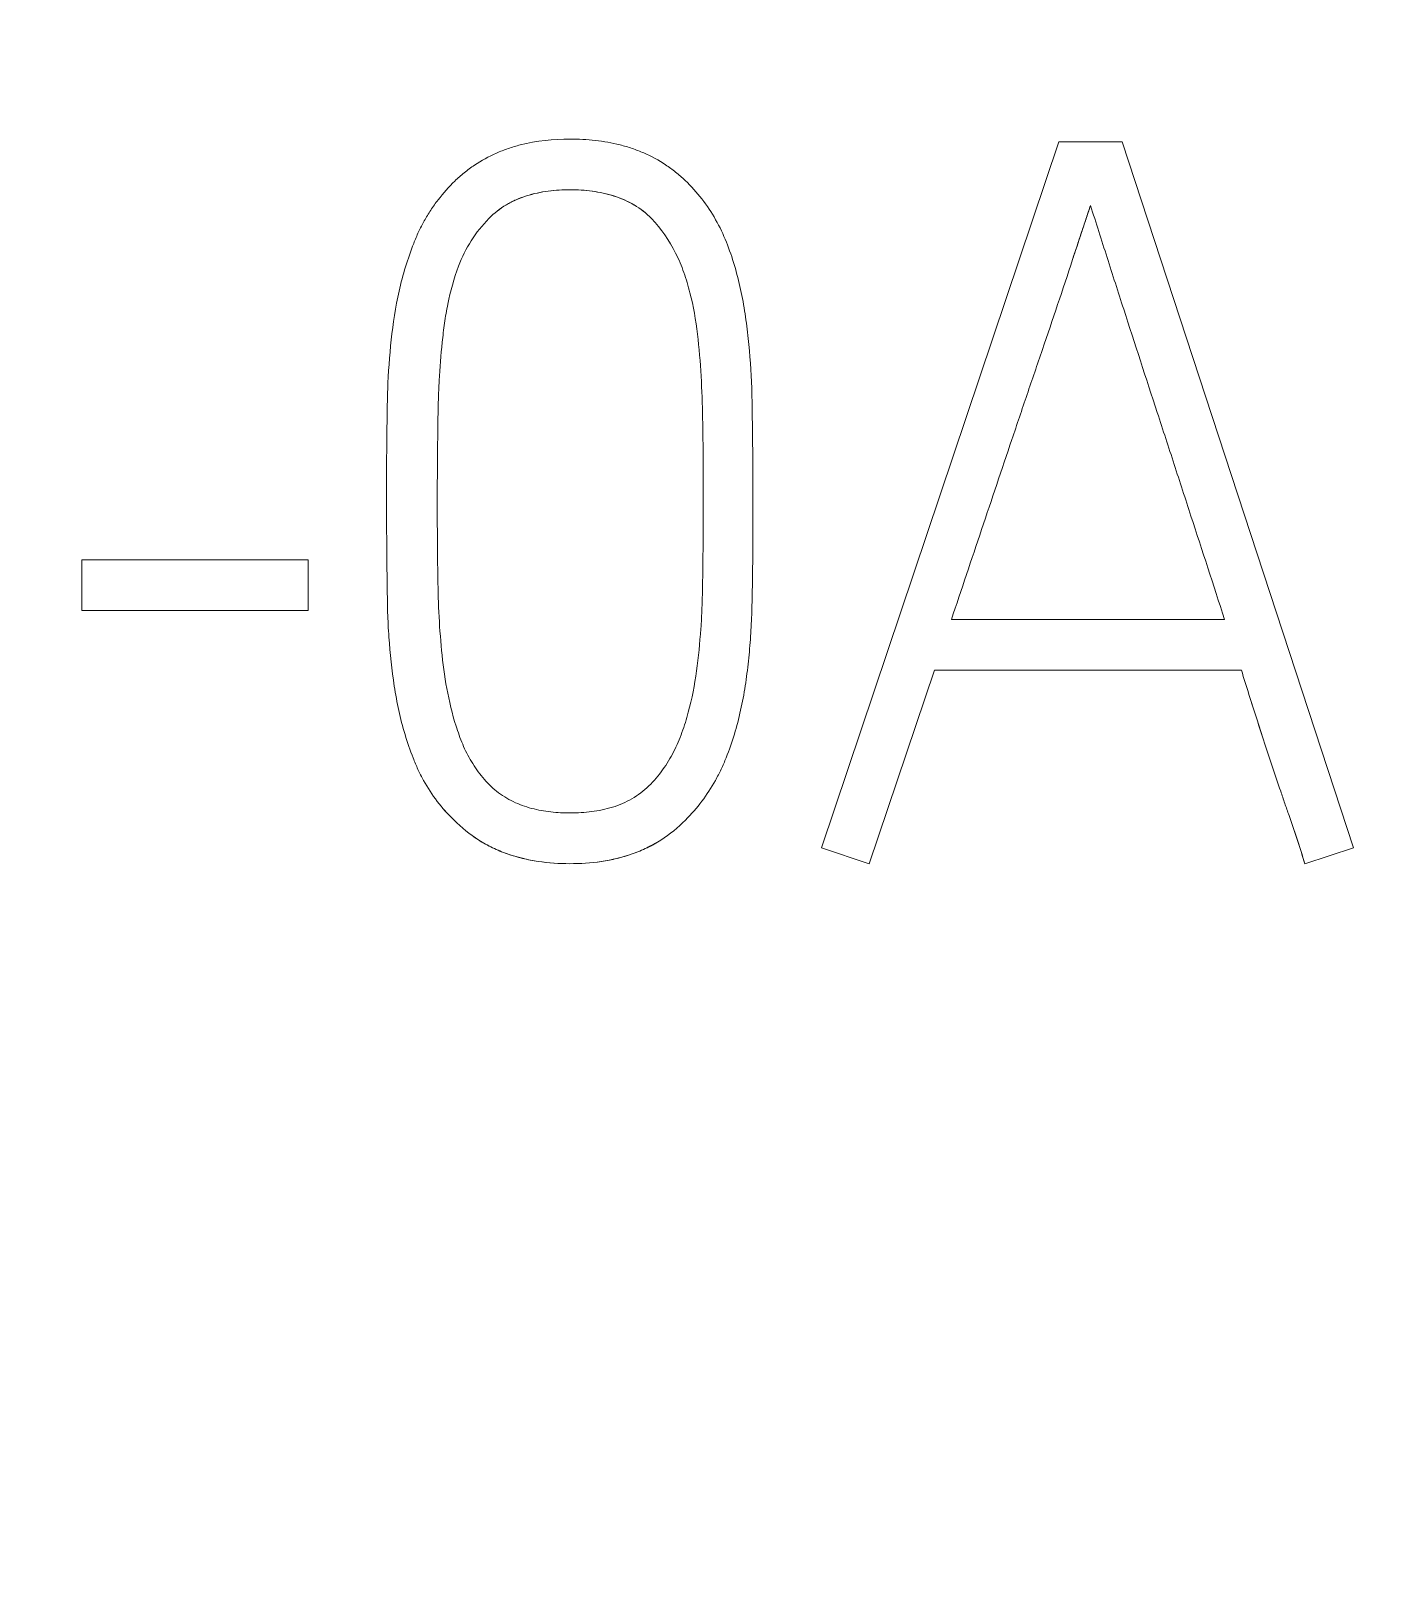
# Model space of a CAD drawing. Header units: millimetres. Extents: x 1359 to 3577, y 1333 to 3557.
# Drawn here: x 2585.416 to 2588.429, y 3321.262 to 3324.733 of the extents above; entities that cross this region are included whole.
import ezdxf

# ---------------------------------------------------------------- set-up
doc = ezdxf.new("R2010")
doc.units = ezdxf.units.MM
doc.set_wipeout_variables(frame=1)
doc.layers.add('000-PI-Oprema', color=30, linetype='Continuous', lineweight=5)
doc.layers.add('002-PI-Kabelska kanalica', color=150, linetype='Continuous')

# ---------------------------------------------------------------- blocks, each defined once
blk = doc.blocks.new('6ES7515-2AN03-0AB0')
blk.add_wipeout([(49766.6555, 38535.9127), (49836.4555, 38535.9127), (49836.4555, 38388.9127), (49766.6555, 38388.9127)])
at = {"layer": '000-PI-Oprema', "color": 0, "linetype": 'ByBlock', "lineweight": 0}
for p, q in [((49797.7976, 38530.3151), (49797.2672, 38528.7371)), ((49797.7976, 38530.3151), (49797.2672, 38528.7371)), ((49797.9398, 38530.3151), (49797.7976, 38530.3151)), ((49797.9398, 38530.3151), (49797.7976, 38530.3151)), ((49798.4568, 38528.7371), (49797.9398, 38530.3151)), ((49798.4568, 38528.7371), (49797.9398, 38530.3151)), ((49797.1139, 38529.4983), (49797.1139, 38529.4983)), ((49797.1139, 38529.4983), (49797.1139, 38529.4983)), ((49795.6138, 38529.3808), (49795.6138, 38529.2674)), ((49796.1198, 38529.3808), (49795.6138, 38529.3808)), ((49795.6138, 38529.3808), (49795.6138, 38529.2674)), ((49796.1198, 38529.3808), (49795.6138, 38529.3808)), ((49796.1198, 38529.2674), (49796.1198, 38529.3808)), ((49796.1198, 38529.2674), (49796.1198, 38529.3808)), ((49795.6138, 38529.2674), (49796.1198, 38529.2674)), ((49795.6138, 38529.2674), (49796.1198, 38529.2674)), ((49798.1682, 38529.2475), (49797.5578, 38529.2475)), ((49798.1682, 38529.2475), (49797.5578, 38529.2475)), ((49797.3736, 38528.7017), (49797.52, 38529.1341)), ((49797.3736, 38528.7017), (49797.52, 38529.1341)), ((49797.52, 38529.1341), (49798.206, 38529.1341)), ((49797.52, 38529.1341), (49798.206, 38529.1341)), ((49797.2672, 38528.7371), (49797.3736, 38528.7017)), ((49797.2672, 38528.7371), (49797.3736, 38528.7017)), ((49798.3479, 38528.7017), (49798.4568, 38528.7371)), ((49798.3479, 38528.7017), (49798.4568, 38528.7371))]:
    blk.add_line(p, q, dxfattribs=at)
for points, knots in [([(49796.7055, 38530.3216), (49796.6676, 38530.3216), (49796.6304, 38530.3178), (49796.5848, 38530.3062), (49796.5757, 38530.3035), (49796.5578, 38530.2973), (49796.5315, 38530.2871), (49796.5069, 38530.2737), (49796.4835, 38530.258), (49796.4758, 38530.2524), (49796.4612, 38530.2405), (49796.4541, 38530.2343), (49796.434, 38530.2147), (49796.4216, 38530.2007), (49796.4044, 38530.1784), (49796.399, 38530.1707), (49796.3887, 38530.155), (49796.379, 38530.139), (49796.3706, 38530.1225), (49796.3627, 38530.1057), (49796.3591, 38530.0972), (49796.3488, 38530.0712), (49796.3427, 38530.0536), (49796.3319, 38530.0178), (49796.3272, 38529.9999), (49796.315, 38529.9458), (49796.3095, 38529.9094), (49796.3014, 38529.8363), (49796.2989, 38529.7995), (49796.297, 38529.7442), (49796.2966, 38529.7257), (49796.296, 38529.6888), (49796.2957, 38529.6703), (49796.2951, 38529.6148), (49796.295, 38529.5778), (49796.2949, 38529.5039), (49796.295, 38529.4669), (49796.2954, 38529.3929), (49796.2959, 38529.3467), (49796.2967, 38529.3005), (49796.297, 38529.282), (49796.2971, 38529.2728), (49796.298, 38529.2451), (49796.3008, 38529.1898), (49796.3068, 38529.135), (49796.3151, 38529.0804), (49796.3183, 38529.0623), (49796.3262, 38529.0262), (49796.3309, 38529.0082), (49796.3417, 38528.9727), (49796.3477, 38528.9552), (49796.3577, 38528.9295), (49796.3613, 38528.9209), (49796.369, 38528.9042), (49796.3732, 38528.8959), (49796.3867, 38528.8715), (49796.397, 38528.8558), (49796.4198, 38528.8262), (49796.4323, 38528.8123), (49796.4458, 38528.7993)], [0, 0, 0, 0, 0.0625, 0.0625, 0.078125, 0.078125, 0.09375, 0.125, 0.125, 0.140625, 0.140625, 0.15625, 0.15625, 0.1875, 0.1875, 0.203125, 0.203125, 0.21875, 0.234375, 0.234375, 0.25, 0.25, 0.28125, 0.28125, 0.3125, 0.3125, 0.375, 0.375, 0.4375, 0.4375, 0.46875, 0.46875, 0.5, 0.5, 0.5625, 0.5625, 0.625, 0.625, 0.6875, 0.703125, 0.703125, 0.71875, 0.71875, 0.75, 0.8125, 0.8125, 0.84375, 0.84375, 0.875, 0.875, 0.90625, 0.90625, 0.921875, 0.921875, 0.9375, 0.9375, 0.96875, 0.96875, 1, 1, 1, 1]), ([(49796.7055, 38530.3216), (49796.6676, 38530.3216), (49796.6304, 38530.3178), (49796.5848, 38530.3062), (49796.5757, 38530.3035), (49796.5578, 38530.2973), (49796.5315, 38530.2871), (49796.5069, 38530.2737), (49796.4835, 38530.258), (49796.4758, 38530.2524), (49796.4612, 38530.2405), (49796.4541, 38530.2343), (49796.434, 38530.2147), (49796.4216, 38530.2007), (49796.4044, 38530.1784), (49796.399, 38530.1707), (49796.3887, 38530.155), (49796.379, 38530.139), (49796.3706, 38530.1225), (49796.3627, 38530.1057), (49796.3591, 38530.0972), (49796.3488, 38530.0712), (49796.3427, 38530.0536), (49796.3319, 38530.0178), (49796.3272, 38529.9999), (49796.315, 38529.9458), (49796.3095, 38529.9094), (49796.3014, 38529.8363), (49796.2989, 38529.7995), (49796.297, 38529.7442), (49796.2966, 38529.7257), (49796.296, 38529.6888), (49796.2957, 38529.6703), (49796.2951, 38529.6148), (49796.295, 38529.5778), (49796.2949, 38529.5039), (49796.295, 38529.4669), (49796.2954, 38529.3929), (49796.2959, 38529.3467), (49796.2967, 38529.3005), (49796.297, 38529.282), (49796.2971, 38529.2728), (49796.298, 38529.2451), (49796.3008, 38529.1898), (49796.3068, 38529.135), (49796.3151, 38529.0804), (49796.3183, 38529.0623), (49796.3262, 38529.0262), (49796.3309, 38529.0082), (49796.3417, 38528.9727), (49796.3477, 38528.9552), (49796.3577, 38528.9295), (49796.3613, 38528.9209), (49796.369, 38528.9042), (49796.3732, 38528.8959), (49796.3867, 38528.8715), (49796.397, 38528.8558), (49796.4198, 38528.8262), (49796.4323, 38528.8123), (49796.4458, 38528.7993)], [0, 0, 0, 0, 0.0625, 0.0625, 0.078125, 0.078125, 0.09375, 0.125, 0.125, 0.140625, 0.140625, 0.15625, 0.15625, 0.1875, 0.1875, 0.203125, 0.203125, 0.21875, 0.234375, 0.234375, 0.25, 0.25, 0.28125, 0.28125, 0.3125, 0.3125, 0.375, 0.375, 0.4375, 0.4375, 0.46875, 0.46875, 0.5, 0.5, 0.5625, 0.5625, 0.625, 0.625, 0.6875, 0.703125, 0.703125, 0.71875, 0.71875, 0.75, 0.8125, 0.8125, 0.84375, 0.84375, 0.875, 0.875, 0.90625, 0.90625, 0.921875, 0.921875, 0.9375, 0.9375, 0.96875, 0.96875, 1, 1, 1, 1]), ([(49796.9631, 38528.7993), (49796.9898, 38528.8259), (49797.012, 38528.8555), (49797.0346, 38528.8961), (49797.0389, 38528.9044), (49797.0469, 38528.9213), (49797.0506, 38528.9299), (49797.061, 38528.9558), (49797.0671, 38528.9733), (49797.0832, 38529.0264), (49797.091, 38529.0626), (49797.0996, 38529.1177), (49797.102, 38529.1362), (49797.106, 38529.1731), (49797.1091, 38529.2101), (49797.1109, 38529.247), (49797.1121, 38529.284), (49797.1124, 38529.3025), (49797.1133, 38529.358), (49797.1137, 38529.395), (49797.114, 38529.469), (49797.114, 38529.5061), (49797.1138, 38529.5801), (49797.1135, 38529.6356), (49797.1127, 38529.6911), (49797.1121, 38529.7281), (49797.1119, 38529.7466), (49797.1101, 38529.8022), (49797.1075, 38529.8391), (49797.1015, 38529.8943), (49797.0991, 38529.9126), (49797.0936, 38529.9492), (49797.0903, 38529.9675), (49797.0786, 38530.0217), (49797.0683, 38530.0571), (49797.0478, 38530.1084), (49797.0399, 38530.1251), (49797.0214, 38530.1577), (49797.0111, 38530.1732), (49796.9883, 38530.2024), (49796.9759, 38530.2163), (49796.9556, 38530.2357), (49796.9485, 38530.2419), (49796.934, 38530.2535), (49796.9116, 38530.2699), (49796.8872, 38530.2831), (49796.8614, 38530.2943), (49796.8526, 38530.2977), (49796.8349, 38530.3037), (49796.808, 38530.3116), (49796.7804, 38530.3165), (49796.7431, 38530.3207), (49796.7243, 38530.3216), (49796.7055, 38530.3216)], [0, 0, 0, 0, 0.0625, 0.0625, 0.078125, 0.078125, 0.09375, 0.09375, 0.125, 0.125, 0.1875, 0.1875, 0.21875, 0.21875, 0.25, 0.28125, 0.28125, 0.3125, 0.3125, 0.375, 0.375, 0.4375, 0.4375, 0.5, 0.53125, 0.53125, 0.5625, 0.5625, 0.625, 0.625, 0.65625, 0.65625, 0.6875, 0.6875, 0.75, 0.75, 0.78125, 0.78125, 0.8125, 0.8125, 0.84375, 0.84375, 0.859375, 0.859375, 0.875, 0.90625, 0.90625, 0.921875, 0.921875, 0.9375, 0.96875, 0.96875, 1, 1, 1, 1]), ([(49796.9631, 38528.7993), (49796.9898, 38528.8259), (49797.012, 38528.8555), (49797.0346, 38528.8961), (49797.0389, 38528.9044), (49797.0469, 38528.9213), (49797.0506, 38528.9299), (49797.061, 38528.9558), (49797.0671, 38528.9733), (49797.0832, 38529.0264), (49797.091, 38529.0626), (49797.0996, 38529.1177), (49797.102, 38529.1362), (49797.106, 38529.1731), (49797.1091, 38529.2101), (49797.1109, 38529.247), (49797.1121, 38529.284), (49797.1124, 38529.3025), (49797.1133, 38529.358), (49797.1137, 38529.395), (49797.114, 38529.469), (49797.114, 38529.5061), (49797.1138, 38529.5801), (49797.1135, 38529.6356), (49797.1127, 38529.6911), (49797.1121, 38529.7281), (49797.1119, 38529.7466), (49797.1101, 38529.8022), (49797.1075, 38529.8391), (49797.1015, 38529.8943), (49797.0991, 38529.9126), (49797.0936, 38529.9492), (49797.0903, 38529.9675), (49797.0786, 38530.0217), (49797.0683, 38530.0571), (49797.0478, 38530.1084), (49797.0399, 38530.1251), (49797.0214, 38530.1577), (49797.0111, 38530.1732), (49796.9883, 38530.2024), (49796.9759, 38530.2163), (49796.9556, 38530.2357), (49796.9485, 38530.2419), (49796.934, 38530.2535), (49796.9116, 38530.2699), (49796.8872, 38530.2831), (49796.8614, 38530.2943), (49796.8526, 38530.2977), (49796.8349, 38530.3037), (49796.808, 38530.3116), (49796.7804, 38530.3165), (49796.7431, 38530.3207), (49796.7243, 38530.3216), (49796.7055, 38530.3216)], [0, 0, 0, 0, 0.0625, 0.0625, 0.078125, 0.078125, 0.09375, 0.09375, 0.125, 0.125, 0.1875, 0.1875, 0.21875, 0.21875, 0.25, 0.28125, 0.28125, 0.3125, 0.3125, 0.375, 0.375, 0.4375, 0.4375, 0.5, 0.53125, 0.53125, 0.5625, 0.5625, 0.625, 0.625, 0.65625, 0.65625, 0.6875, 0.6875, 0.75, 0.75, 0.78125, 0.78125, 0.8125, 0.8125, 0.84375, 0.84375, 0.859375, 0.859375, 0.875, 0.90625, 0.90625, 0.921875, 0.921875, 0.9375, 0.96875, 0.96875, 1, 1, 1, 1]), ([(49796.8876, 38530.144), (49796.8758, 38530.1558), (49796.8628, 38530.1658), (49796.8345, 38530.1826), (49796.8191, 38530.1893), (49796.7877, 38530.1994), (49796.7715, 38530.2029), (49796.7385, 38530.2073), (49796.7221, 38530.2083), (49796.6893, 38530.2082), (49796.6729, 38530.2073), (49796.6402, 38530.2031), (49796.6238, 38530.1997), (49796.6001, 38530.1922), (49796.5924, 38530.1893), (49796.5773, 38530.1827), (49796.5699, 38530.1789), (49796.5484, 38530.1662), (49796.5354, 38530.156), (49796.5238, 38530.144)], [0, 0, 0, 0, 0.125, 0.125, 0.25, 0.25, 0.375, 0.375, 0.5, 0.5, 0.625, 0.625, 0.75, 0.75, 0.8125, 0.8125, 0.875, 0.875, 1, 1, 1, 1]), ([(49796.5238, 38530.144), (49796.5354, 38530.156), (49796.5483, 38530.1661), (49796.5695, 38530.1787), (49796.5769, 38530.1825), (49796.5921, 38530.1892), (49796.6076, 38530.195), (49796.6235, 38530.1992), (49796.6397, 38530.2027), (49796.6479, 38530.2041), (49796.6726, 38530.2073), (49796.689, 38530.2082), (49796.7218, 38530.2083), (49796.7382, 38530.2073), (49796.7709, 38530.203), (49796.7874, 38530.1995), (49796.8109, 38530.1919), (49796.8186, 38530.189), (49796.8338, 38530.1824), (49796.8412, 38530.1786), (49796.8627, 38530.1659), (49796.8758, 38530.1558), (49796.8876, 38530.144)], [0, 0, 0, 0, 0.125, 0.125, 0.1875, 0.1875, 0.25, 0.3125, 0.3125, 0.375, 0.375, 0.5, 0.5, 0.625, 0.625, 0.75, 0.75, 0.8125, 0.8125, 0.875, 0.875, 1, 1, 1, 1]), ([(49796.8876, 38530.144), (49796.8758, 38530.1558), (49796.8628, 38530.1658), (49796.8345, 38530.1826), (49796.8191, 38530.1893), (49796.7877, 38530.1994), (49796.7715, 38530.2029), (49796.7385, 38530.2073), (49796.7221, 38530.2083), (49796.6893, 38530.2082), (49796.6729, 38530.2073), (49796.6402, 38530.2031), (49796.6238, 38530.1997), (49796.6001, 38530.1922), (49796.5924, 38530.1893), (49796.5773, 38530.1827), (49796.5699, 38530.1789), (49796.5484, 38530.1662), (49796.5354, 38530.156), (49796.5238, 38530.144)], [0, 0, 0, 0, 0.125, 0.125, 0.25, 0.25, 0.375, 0.375, 0.5, 0.5, 0.625, 0.625, 0.75, 0.75, 0.8125, 0.8125, 0.875, 0.875, 1, 1, 1, 1]), ([(49796.5238, 38530.144), (49796.5354, 38530.156), (49796.5483, 38530.1661), (49796.5695, 38530.1787), (49796.5769, 38530.1825), (49796.5921, 38530.1892), (49796.6076, 38530.195), (49796.6235, 38530.1992), (49796.6397, 38530.2027), (49796.6479, 38530.2041), (49796.6726, 38530.2073), (49796.689, 38530.2082), (49796.7218, 38530.2083), (49796.7382, 38530.2073), (49796.7709, 38530.203), (49796.7874, 38530.1995), (49796.8109, 38530.1919), (49796.8186, 38530.189), (49796.8338, 38530.1824), (49796.8412, 38530.1786), (49796.8627, 38530.1659), (49796.8758, 38530.1558), (49796.8876, 38530.144)], [0, 0, 0, 0, 0.125, 0.125, 0.1875, 0.1875, 0.25, 0.3125, 0.3125, 0.375, 0.375, 0.5, 0.5, 0.625, 0.625, 0.75, 0.75, 0.8125, 0.8125, 0.875, 0.875, 1, 1, 1, 1]), ([(49797.8687, 38530.1729), (49797.866, 38530.1652), (49797.8634, 38530.1574), (49797.8554, 38530.1334), (49797.85, 38530.1172), (49797.8392, 38530.0847), (49797.8338, 38530.0684), (49797.8285, 38530.0522)], [0, 0, 0, 0, 0.192925, 0.192925, 0.596462, 0.596462, 1, 1, 1, 1]), ([(49797.8285, 38530.0522), (49797.8351, 38530.0723), (49797.8418, 38530.0925), (49797.8518, 38530.1226), (49797.8551, 38530.1327), (49797.8618, 38530.1528), (49797.8652, 38530.1629), (49797.8687, 38530.1729)], [0, 0, 0, 0, 0.5, 0.5, 0.75, 0.75, 1, 1, 1, 1]), ([(49797.8687, 38530.1729), (49797.866, 38530.1652), (49797.8634, 38530.1574), (49797.8554, 38530.1334), (49797.85, 38530.1172), (49797.8392, 38530.0847), (49797.8338, 38530.0684), (49797.8285, 38530.0522)], [0, 0, 0, 0, 0.192925, 0.192925, 0.596462, 0.596462, 1, 1, 1, 1]), ([(49797.8285, 38530.0522), (49797.8351, 38530.0723), (49797.8418, 38530.0925), (49797.8518, 38530.1226), (49797.8551, 38530.1327), (49797.8618, 38530.1528), (49797.8652, 38530.1629), (49797.8687, 38530.1729)], [0, 0, 0, 0, 0.5, 0.5, 0.75, 0.75, 1, 1, 1, 1]), ([(49797.8687, 38530.1729), (49797.875, 38530.1536), (49797.8811, 38530.1343), (49797.8934, 38530.0957), (49797.8996, 38530.0764), (49797.918, 38530.0185), (49797.9304, 38529.9799), (49797.9678, 38529.8642), (49797.9928, 38529.7871), (49798.0306, 38529.6715), (49798.0432, 38529.633), (49798.0682, 38529.5559), (49798.0807, 38529.5174), (49798.1184, 38529.4018), (49798.1438, 38529.3248), (49798.1682, 38529.2475)], [0, 0, 0, 0, 0.0625, 0.0625, 0.125, 0.125, 0.25, 0.25, 0.5, 0.5, 0.625, 0.625, 0.75, 0.75, 1, 1, 1, 1]), ([(49797.8687, 38530.1729), (49797.875, 38530.1536), (49797.8811, 38530.1343), (49797.8934, 38530.0957), (49797.8996, 38530.0764), (49797.918, 38530.0185), (49797.9304, 38529.9799), (49797.9678, 38529.8642), (49797.9928, 38529.7871), (49798.0306, 38529.6715), (49798.0432, 38529.633), (49798.0682, 38529.5559), (49798.0807, 38529.5174), (49798.1184, 38529.4018), (49798.1438, 38529.3248), (49798.1682, 38529.2475)], [0, 0, 0, 0, 0.0625, 0.0625, 0.125, 0.125, 0.25, 0.25, 0.5, 0.5, 0.625, 0.625, 0.75, 0.75, 1, 1, 1, 1]), ([(49796.4559, 38530.0376), (49796.4636, 38530.0574), (49796.4729, 38530.0765), (49796.4956, 38530.1124), (49796.5087, 38530.129), (49796.5238, 38530.144)], [0, 0, 0, 0, 0.5, 0.5, 1, 1, 1, 1]), ([(49796.4559, 38530.0376), (49796.4636, 38530.0574), (49796.4729, 38530.0765), (49796.4956, 38530.1124), (49796.5087, 38530.129), (49796.5238, 38530.144)], [0, 0, 0, 0, 0.5, 0.5, 1, 1, 1, 1]), ([(49796.8876, 38530.144), (49796.9095, 38530.1208), (49796.9271, 38530.0949), (49796.9482, 38530.0527), (49796.9544, 38530.0379), (49796.9649, 38530.0083), (49796.9694, 38529.9932), (49796.981, 38529.9477), (49796.9862, 38529.9168), (49796.9938, 38529.8543), (49796.9963, 38529.823), (49796.9999, 38529.7602), (49797.0009, 38529.7289), (49797.0022, 38529.6661), (49797.0025, 38529.6347), (49797.0029, 38529.5719), (49797.003, 38529.5405), (49797.003, 38529.4776), (49797.0029, 38529.4462), (49797.0023, 38529.3834), (49797.0018, 38529.352), (49797.001, 38529.3049), (49797.0007, 38529.2892), (49796.9995, 38529.2578), (49796.9986, 38529.2422), (49796.9953, 38529.1952), (49796.9921, 38529.1639), (49796.9837, 38529.1014), (49796.9778, 38529.0706), (49796.9654, 38529.025), (49796.9607, 38529.0099), (49796.9499, 38528.9804), (49796.9438, 38528.966), (49796.9296, 38528.9381), (49796.9215, 38528.9245), (49796.9029, 38528.8987), (49796.8927, 38528.8867), (49796.8701, 38528.8646), (49796.8571, 38528.8548), (49796.8298, 38528.8391), (49796.8152, 38528.8328), (49796.7924, 38528.8257), (49796.7846, 38528.8237), (49796.7691, 38528.8204), (49796.7613, 38528.8191), (49796.7377, 38528.816), (49796.7218, 38528.8151), (49796.7059, 38528.8151)], [0, 0, 0, 0, 0.0625, 0.0625, 0.09375, 0.09375, 0.125, 0.125, 0.1875, 0.1875, 0.25, 0.25, 0.3125, 0.3125, 0.375, 0.375, 0.4375, 0.4375, 0.5, 0.5, 0.5625, 0.5625, 0.59375, 0.59375, 0.625, 0.625, 0.6875, 0.6875, 0.75, 0.75, 0.78125, 0.78125, 0.8125, 0.8125, 0.84375, 0.84375, 0.875, 0.875, 0.90625, 0.90625, 0.9375, 0.9375, 0.953125, 0.953125, 0.96875, 0.96875, 1, 1, 1, 1]), ([(49796.8876, 38530.144), (49796.9095, 38530.1208), (49796.9271, 38530.0949), (49796.9482, 38530.0527), (49796.9544, 38530.0379), (49796.9649, 38530.0083), (49796.9694, 38529.9932), (49796.981, 38529.9477), (49796.9862, 38529.9168), (49796.9938, 38529.8543), (49796.9963, 38529.823), (49796.9999, 38529.7602), (49797.0009, 38529.7289), (49797.0022, 38529.6661), (49797.0025, 38529.6347), (49797.0029, 38529.5719), (49797.003, 38529.5405), (49797.003, 38529.4776), (49797.0029, 38529.4462), (49797.0023, 38529.3834), (49797.0018, 38529.352), (49797.001, 38529.3049), (49797.0007, 38529.2892), (49796.9995, 38529.2578), (49796.9986, 38529.2422), (49796.9953, 38529.1952), (49796.9921, 38529.1639), (49796.9837, 38529.1014), (49796.9778, 38529.0706), (49796.9654, 38529.025), (49796.9607, 38529.0099), (49796.9499, 38528.9804), (49796.9438, 38528.966), (49796.9296, 38528.9381), (49796.9215, 38528.9245), (49796.9029, 38528.8987), (49796.8927, 38528.8867), (49796.8701, 38528.8646), (49796.8571, 38528.8548), (49796.8298, 38528.8391), (49796.8152, 38528.8328), (49796.7924, 38528.8257), (49796.7846, 38528.8237), (49796.7691, 38528.8204), (49796.7613, 38528.8191), (49796.7377, 38528.816), (49796.7218, 38528.8151), (49796.7059, 38528.8151)], [0, 0, 0, 0, 0.0625, 0.0625, 0.09375, 0.09375, 0.125, 0.125, 0.1875, 0.1875, 0.25, 0.25, 0.3125, 0.3125, 0.375, 0.375, 0.4375, 0.4375, 0.5, 0.5, 0.5625, 0.5625, 0.59375, 0.59375, 0.625, 0.625, 0.6875, 0.6875, 0.75, 0.75, 0.78125, 0.78125, 0.8125, 0.8125, 0.84375, 0.84375, 0.875, 0.875, 0.90625, 0.90625, 0.9375, 0.9375, 0.953125, 0.953125, 0.96875, 0.96875, 1, 1, 1, 1]), ([(49796.7059, 38528.8151), (49796.6912, 38528.8151), (49796.6766, 38528.8158), (49796.6477, 38528.8191), (49796.6334, 38528.8216), (49796.6122, 38528.8273), (49796.6051, 38528.8295), (49796.5914, 38528.8345), (49796.5779, 38528.8401), (49796.5652, 38528.8471), (49796.5528, 38528.8548), (49796.5468, 38528.8591), (49796.5296, 38528.8729), (49796.5194, 38528.8833), (49796.5007, 38528.9056), (49796.4922, 38528.9176), (49796.4772, 38528.9424), (49796.4707, 38528.9553), (49796.4595, 38528.9819), (49796.4547, 38528.9957), (49796.4416, 38529.0372), (49796.4349, 38529.0652), (49796.4245, 38529.1215), (49796.4209, 38529.1499), (49796.4152, 38529.2069), (49796.4132, 38529.2356), (49796.4105, 38529.293), (49796.4099, 38529.3218), (49796.4084, 38529.4081), (49796.4084, 38529.4656), (49796.4084, 38529.5806), (49796.4089, 38529.638), (49796.4101, 38529.7098), (49796.4104, 38529.7242), (49796.4112, 38529.7529), (49796.413, 38529.7959), (49796.4164, 38529.8388), (49796.4209, 38529.8816), (49796.4241, 38529.9102), (49796.429, 38529.9386), (49796.4377, 38529.9812), (49796.4454, 38530.0095), (49796.4559, 38530.0376)], [0, 0, 0, 0, 0.03125, 0.03125, 0.0625, 0.0625, 0.078125, 0.078125, 0.09375, 0.109375, 0.109375, 0.125, 0.125, 0.15625, 0.15625, 0.1875, 0.1875, 0.21875, 0.21875, 0.25, 0.25, 0.3125, 0.3125, 0.375, 0.375, 0.4375, 0.4375, 0.5, 0.5, 0.625, 0.625, 0.75, 0.75, 0.78125, 0.78125, 0.8125, 0.875, 0.875, 0.90625, 0.9375, 0.9375, 1, 1, 1, 1]), ([(49796.7059, 38528.8151), (49796.6912, 38528.8151), (49796.6766, 38528.8158), (49796.6477, 38528.8191), (49796.6334, 38528.8216), (49796.6122, 38528.8273), (49796.6051, 38528.8295), (49796.5914, 38528.8345), (49796.5779, 38528.8401), (49796.5652, 38528.8471), (49796.5528, 38528.8548), (49796.5468, 38528.8591), (49796.5296, 38528.8729), (49796.5194, 38528.8833), (49796.5007, 38528.9056), (49796.4922, 38528.9176), (49796.4772, 38528.9424), (49796.4707, 38528.9553), (49796.4595, 38528.9819), (49796.4547, 38528.9957), (49796.4416, 38529.0372), (49796.4349, 38529.0652), (49796.4245, 38529.1215), (49796.4209, 38529.1499), (49796.4152, 38529.2069), (49796.4132, 38529.2356), (49796.4105, 38529.293), (49796.4099, 38529.3218), (49796.4084, 38529.4081), (49796.4084, 38529.4656), (49796.4084, 38529.5806), (49796.4089, 38529.638), (49796.4101, 38529.7098), (49796.4104, 38529.7242), (49796.4112, 38529.7529), (49796.413, 38529.7959), (49796.4164, 38529.8388), (49796.4209, 38529.8816), (49796.4241, 38529.9102), (49796.429, 38529.9386), (49796.4377, 38529.9812), (49796.4454, 38530.0095), (49796.4559, 38530.0376)], [0, 0, 0, 0, 0.03125, 0.03125, 0.0625, 0.0625, 0.078125, 0.078125, 0.09375, 0.109375, 0.109375, 0.125, 0.125, 0.15625, 0.15625, 0.1875, 0.1875, 0.21875, 0.21875, 0.25, 0.25, 0.3125, 0.3125, 0.375, 0.375, 0.4375, 0.4375, 0.5, 0.5, 0.625, 0.625, 0.75, 0.75, 0.78125, 0.78125, 0.8125, 0.875, 0.875, 0.90625, 0.9375, 0.9375, 1, 1, 1, 1]), ([(49797.5578, 38529.2475), (49797.5801, 38529.3146), (49797.6026, 38529.3817), (49797.6476, 38529.5159), (49797.6702, 38529.5829), (49797.7042, 38529.6835), (49797.7155, 38529.717), (49797.7382, 38529.784), (49797.7497, 38529.8174), (49797.784, 38529.9179), (49797.8067, 38529.9849), (49797.8285, 38530.0522)], [0, 0, 0, 0, 0.25, 0.25, 0.5, 0.5, 0.625, 0.625, 0.75, 0.75, 1, 1, 1, 1]), ([(49797.5578, 38529.2475), (49797.5801, 38529.3146), (49797.6026, 38529.3817), (49797.6476, 38529.5159), (49797.6702, 38529.5829), (49797.7042, 38529.6835), (49797.7155, 38529.717), (49797.7382, 38529.784), (49797.7497, 38529.8174), (49797.784, 38529.9179), (49797.8067, 38529.9849), (49797.8285, 38530.0522)], [0, 0, 0, 0, 0.25, 0.25, 0.5, 0.5, 0.625, 0.625, 0.75, 0.75, 1, 1, 1, 1]), ([(49798.2525, 38528.9878), (49798.2484, 38529.0004), (49798.2443, 38529.013), (49798.2286, 38529.0617), (49798.2172, 38529.0979), (49798.206, 38529.1341)], [0, 0, 0, 0, 0.259122, 0.259122, 1, 1, 1, 1]), ([(49798.206, 38529.1341), (49798.2172, 38529.0979), (49798.2286, 38529.0617), (49798.2518, 38528.9895), (49798.2637, 38528.9535), (49798.2817, 38528.8995), (49798.2877, 38528.8815), (49798.2968, 38528.8546), (49798.2999, 38528.8456), (49798.3061, 38528.8277), (49798.3093, 38528.8188), (49798.3248, 38528.774), (49798.3367, 38528.738), (49798.3479, 38528.7017)], [0, 0, 0, 0, 0.25, 0.25, 0.5, 0.5, 0.625, 0.625, 0.6875, 0.6875, 0.75, 0.75, 1, 1, 1, 1]), ([(49798.2525, 38528.9878), (49798.2484, 38529.0004), (49798.2443, 38529.013), (49798.2286, 38529.0617), (49798.2172, 38529.0979), (49798.206, 38529.1341)], [0, 0, 0, 0, 0.259122, 0.259122, 1, 1, 1, 1]), ([(49798.206, 38529.1341), (49798.2172, 38529.0979), (49798.2286, 38529.0617), (49798.2518, 38528.9895), (49798.2637, 38528.9535), (49798.2817, 38528.8995), (49798.2877, 38528.8815), (49798.2968, 38528.8546), (49798.2999, 38528.8456), (49798.3061, 38528.8277), (49798.3093, 38528.8188), (49798.3248, 38528.774), (49798.3367, 38528.738), (49798.3479, 38528.7017)], [0, 0, 0, 0, 0.25, 0.25, 0.5, 0.5, 0.625, 0.625, 0.6875, 0.6875, 0.75, 0.75, 1, 1, 1, 1]), ([(49796.9631, 38528.7993), (49796.9464, 38528.7822), (49796.919, 38528.7599), (49796.888, 38528.7426), (49796.8665, 38528.7322), (49796.8555, 38528.7276), (49796.8221, 38528.7158), (49796.799, 38528.7103), (49796.7518, 38528.7032), (49796.7282, 38528.7017), (49796.6811, 38528.7018), (49796.6576, 38528.7033), (49796.6224, 38528.7086), (49796.6106, 38528.7108), (49796.5875, 38528.7165), (49796.5648, 38528.7232), (49796.5429, 38528.7322), (49796.5216, 38528.7424), (49796.5111, 38528.7482), (49796.4809, 38528.7673), (49796.4625, 38528.7822), (49796.4458, 38528.7993)], [0, 0, 0, 0, 0.125, 0.1875, 0.1875, 0.25, 0.25, 0.375, 0.375, 0.5, 0.5, 0.625, 0.625, 0.6875, 0.6875, 0.75, 0.8125, 0.8125, 0.875, 0.875, 1, 1, 1, 1]), ([(49796.4458, 38528.7993), (49796.4625, 38528.7822), (49796.4899, 38528.76), (49796.521, 38528.7427), (49796.5425, 38528.7324), (49796.5535, 38528.7278), (49796.5869, 38528.716), (49796.61, 38528.7105), (49796.6572, 38528.7033), (49796.6808, 38528.7018), (49796.7279, 38528.7017), (49796.7514, 38528.7031), (49796.7866, 38528.7084), (49796.7984, 38528.7106), (49796.8215, 38528.7163), (49796.8442, 38528.723), (49796.866, 38528.732), (49796.8874, 38528.7423), (49796.8979, 38528.7481), (49796.9281, 38528.7673), (49796.9464, 38528.7822), (49796.9631, 38528.7993)], [0, 0, 0, 0, 0.125, 0.1875, 0.1875, 0.25, 0.25, 0.375, 0.375, 0.5, 0.5, 0.625, 0.625, 0.6875, 0.6875, 0.75, 0.8125, 0.8125, 0.875, 0.875, 1, 1, 1, 1]), ([(49796.9631, 38528.7993), (49796.9464, 38528.7822), (49796.919, 38528.7599), (49796.888, 38528.7426), (49796.8665, 38528.7322), (49796.8555, 38528.7276), (49796.8221, 38528.7158), (49796.799, 38528.7103), (49796.7518, 38528.7032), (49796.7282, 38528.7017), (49796.6811, 38528.7018), (49796.6576, 38528.7033), (49796.6224, 38528.7086), (49796.6106, 38528.7108), (49796.5875, 38528.7165), (49796.5648, 38528.7232), (49796.5429, 38528.7322), (49796.5216, 38528.7424), (49796.5111, 38528.7482), (49796.4809, 38528.7673), (49796.4625, 38528.7822), (49796.4458, 38528.7993)], [0, 0, 0, 0, 0.125, 0.1875, 0.1875, 0.25, 0.25, 0.375, 0.375, 0.5, 0.5, 0.625, 0.625, 0.6875, 0.6875, 0.75, 0.8125, 0.8125, 0.875, 0.875, 1, 1, 1, 1]), ([(49796.4458, 38528.7993), (49796.4625, 38528.7822), (49796.4899, 38528.76), (49796.521, 38528.7427), (49796.5425, 38528.7324), (49796.5535, 38528.7278), (49796.5869, 38528.716), (49796.61, 38528.7105), (49796.6572, 38528.7033), (49796.6808, 38528.7018), (49796.7279, 38528.7017), (49796.7514, 38528.7031), (49796.7866, 38528.7084), (49796.7984, 38528.7106), (49796.8215, 38528.7163), (49796.8442, 38528.723), (49796.866, 38528.732), (49796.8874, 38528.7423), (49796.8979, 38528.7481), (49796.9281, 38528.7673), (49796.9464, 38528.7822), (49796.9631, 38528.7993)], [0, 0, 0, 0, 0.125, 0.1875, 0.1875, 0.25, 0.25, 0.375, 0.375, 0.5, 0.5, 0.625, 0.625, 0.6875, 0.6875, 0.75, 0.8125, 0.8125, 0.875, 0.875, 1, 1, 1, 1])]:
    blk.add_open_spline(points, degree=3, knots=knots, dxfattribs=at)
for points in [[(49796.295, 38529.4933), (49796.295, 38529.5012), (49796.295, 38529.5092), (49796.295, 38529.5171)], [(49796.295, 38529.4933), (49796.295, 38529.5012), (49796.295, 38529.5092), (49796.295, 38529.5171)], [(49796.4458, 38528.7993), (49796.4361, 38528.8086), (49796.4271, 38528.8183), (49796.4186, 38528.8284)], [(49796.4458, 38528.7993), (49796.4361, 38528.8086), (49796.4271, 38528.8183), (49796.4186, 38528.8284)], [(49798.3479, 38528.7017), (49798.3403, 38528.7261), (49798.3325, 38528.7504), (49798.3244, 38528.7747)], [(49798.3479, 38528.7017), (49798.3403, 38528.7261), (49798.3325, 38528.7504), (49798.3244, 38528.7747)]]:
    blk.add_open_spline(points, degree=3, dxfattribs=at)

msp = doc.modelspace()

# ---------------------------------------------------------------- block references
at = {"layer": '002-PI-Kabelska kanalica', "color": 0, "linetype": 'ByBlock', "lineweight": 0}
msp.add_blockref('6ES7515-2AN03-0AB0', (-47210.0843, -35205.8297), dxfattribs=at)

doc.saveas('drawing.dxf')
